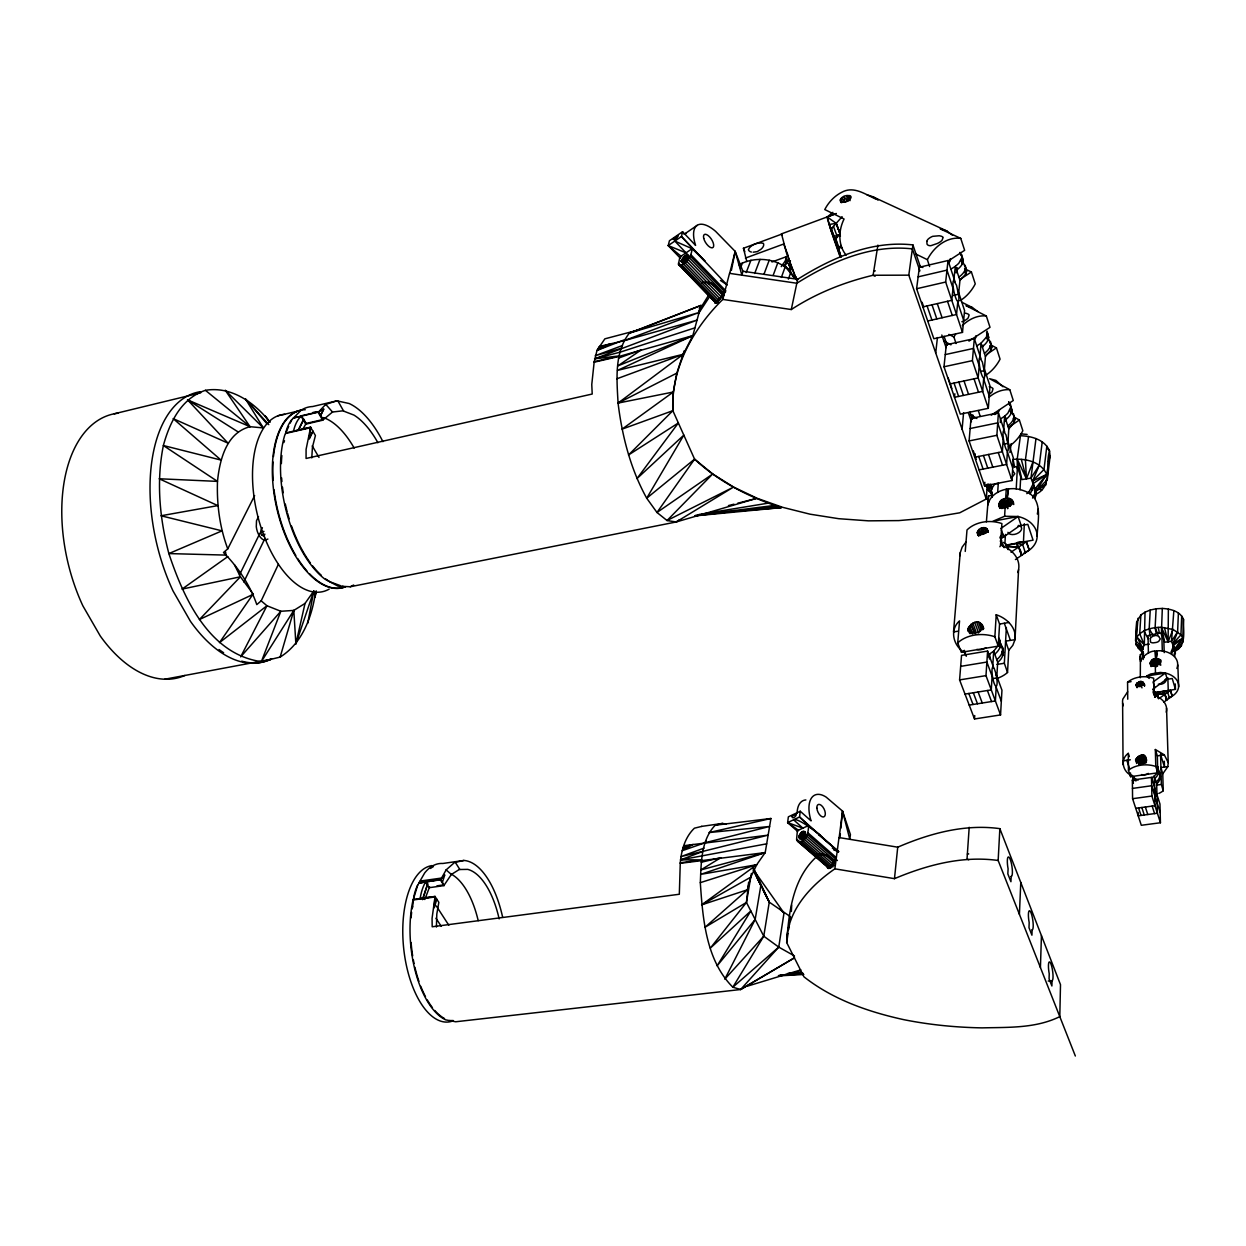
<?xml version="1.0" encoding="UTF-8"?>
<svg xmlns="http://www.w3.org/2000/svg" width="1246" height="1246" viewBox="0 0 1246 1246"><rect width="100%" height="100%" fill="white"/><g stroke="black" fill="none" stroke-linecap="round" stroke-linejoin="round"><path stroke-width="1.5" d="M1007.843 425.93A19.765 10.887 -18.9 0 0 1013.138 419.731L1013.979 416.569L1011.783 411.414L1012.733 414.342M996.769 659.648A18.721 11.962 -19.3 0 0 1001.846 653.216L1002.672 649.805L1000.616 644.011C1004.915 649.914 1003.949 657.904 997.688 662.202L996.753 677.98L993.062 678.572M984.433 353.366A20.279 10.575 -19.4 0 0 989.931 347.182L990.835 344.067L988.67 339.068M1152.534 666.299L1152.566 659.461C1176.037 656.782 1142.208 675.285 1152.566 659.461L1152.846 665.053M1161.334 634.962L1162.316 608.437C1170.29 608.858 1180.18 611.116 1183.498 619.34C1182.984 630.289 1187.142 646.113 1174.386 651.502M958.906 277.126A20.824 10.217 -19.8 0 0 964.606 270.958L965.572 267.906L963.454 263.093M1140.729 684.412L1140.791 681.453L1142.535 681.827L1144.498 685.705L1143.189 682.372L1143.439 684.693L1139.763 684.677L1137.193 686.998M835.474 859.6L832.826 865.456A6.713 2.85 -58.3 0 1 828.668 868.493L827.437 867.87L827.235 865.892M434.247 907.259L435.072 896.435L413.376 899.425M695.299 515.86L781.367 507.605C749.562 497.466 719.16 482 694.583 459.135L672.856 410.682L673.323 392.007L676.796 373.146L684.272 350.702M1052.029 980.664L1051.889 985.991L1049.085 978.858L1049.225 973.733A9.485 1.9 81.9 0 1 1048.556 963.828A9.485 1.9 81.9 0 1 1050.58 963.127L1051.188 964.606A9.485 1.9 81.9 0 1 1052.995 974.824A9.485 1.9 81.9 0 1 1052.029 980.664L1048.229 981.069M1139.763 684.677L1139.841 681.655L1140.791 681.453L1142.644 684.428M436.411 927.055L436.801 914.081L438.841 902.369L435.056 896.528L420.136 898.568L420.65 895.672A43.158 20.372 83.9 0 1 425.634 882.059L440.882 879.349L446.115 869.895L454.556 862.497L463.901 860.456A79.822 36.632 84.1 0 1 502.636 917.196M1040.426 967.566L1041.438 935.606M1003.653 507.776L1003.949 498.836C1008.139 496.593 1013.777 499.506 1013.761 504.537M1174.76 656.315L1174.511 649.057L1182.765 638.248L1183.498 619.34M1135.558 759.92C1147.909 774.841 1150.105 742.85 1135.558 759.92L1136.726 763.502M1181.691 615.913L1180.943 634.821L1182.765 638.248L1182.968 641.877L1175.009 650.755L1175.414 653.465M1037.155 536.232C1037.466 521.28 1043.868 498.883 1025.707 491.454C1021.128 489.662 1016.222 488.292 1011.269 488.697C1001.286 488.884 989.916 494.46 987.876 504.988L988.514 495.939L992.003 495.269L991.162 491.033L992.377 487.482L994.915 483.946L998.498 483.37M1153.282 665.457L1153.796 658.776L1156.163 666.641L1156.506 658.34L1158.391 664.632M1173.436 646.363L1171.084 652.001L1171.583 653.714L1173.934 648.076L1173 643.668L1177.61 631.815L1178.405 612.923M1019.415 914.362L1020.77 882.448M444.542 875.159L441.785 878.025L420.26 881.047L417.628 885.252L412.675 901.746A79.51 37.255 84.2 0 0 445.694 1019.867L455.693 1021.767L740.638 989.511L794.45 957.831L740.638 989.511L732.835 987.206C705.984 960.323 702.76 918.66 700.314 882.651C701.264 863.213 700.782 840.115 715.251 825.195L722.478 823.419L726.293 824.104M1178.358 646.627L1181.566 645.459L1175.009 650.755L1171.52 641.332L1173.857 610.587M1168.359 609.06L1168.109 641.768L1173.031 629.464L1180.943 634.821L1173 643.668L1182.765 638.248L1175.009 650.755L1173.047 646.674M1023.449 541.917L1024.337 523.725M797.783 831.534L787.643 822.594L788.344 816.846L800.228 811.239L811.068 820.88A29.265 14.827 64.9 0 1 826.176 797.129L842.53 811.084L839.165 837.577L897.727 847.187C929.718 833.387 964.793 823.793 999.853 828.652L1060.502 984.667L1059.801 1016.627C1035.597 1028.526 1008.372 1027.218 982.128 1027.872C955.884 1027.42 929.703 1024.835 903.942 1019.695C868.353 1011.923 832.858 999.557 803.935 976.802L786.678 942.552C788.827 912.477 792.596 879.006 816.052 857.201M1018.574 569.64L1015.007 639.665L1012.827 645.335L1008.73 650.334L1007.531 672.482A31.415 22.895 4.2 0 1 996.489 678.603M791.366 911.48L791.693 905.079M1020.022 489.756L1020.708 476.906L1017.421 466.97L1014.135 466.58M1075.345 1056.016L998.155 860.488L999.853 828.652M1156.039 632.766L1155.12 627.61L1156.132 608.78L1162.316 608.437M1174.262 654.617L1174.62 653.075L1174.853 653.87M1007.531 672.482L1004.354 663.277L1006.363 627.532M1016.222 488.946L1017.421 466.97M1150.12 636.41L1149.17 628.872L1150.229 610.057L1156.132 608.78M1156.21 658.34C1161.77 643.715 1141.087 654.664 1140.573 661.751L1140.448 654.508L1143.065 654.088L1144.155 657.67M1004.743 431.941L998.404 412.815L971.008 418.469L969.092 440.928L984.589 485.847L1011.986 480.52L1013.294 457.78L1007.22 439.449M993.701 667.716L987.595 651.051L961.538 655.38L959.591 679.911L974.512 718.973L1000.554 714.924L1001.955 690.222L996.099 674.257M996.255 686.141L995.383 700.953L969.201 705.08M1004.899 543.521L1005.444 534.441M1141.912 650.396L1142.816 654.789L1141.912 650.396L1144.311 644.805L1145.027 612.16L1150.229 610.057M311.78 457.905L312.435 447.127L315.425 435.555L310.612 427.285L293.495 431.225L294.227 428.359A50.338 24.78 76 0 1 301.111 416.226L301.703 415.775M1007.453 450.834L1006.612 464.447L979.076 469.882M1009.727 405.121L1008.637 401.757L1010.833 406.944L1007.843 413.22L1004.634 416.242L1008.793 428.873L1007.905 443.342L1004.338 444.059M1024.01 553.037L1029.383 550.047A25.87 19.843 2.4 0 0 1036.329 530.983A25.87 19.843 2.4 0 0 1018.107 516.514L992.953 521.233L1004.603 516.265L1005.164 507.044L1010.397 505.3L1012.422 503.213L1012.546 500.908M1006.254 489.133L1005.709 498.151L1007.531 508.539M965.51 653.029C953.735 647.204 948.798 630.149 959.545 620.897L957.738 642.874L961.305 652.328L998.248 646.129L999.572 624.075L996.224 614.73C1006.675 618.187 1016.938 627.75 1015.007 639.665L1005.6 641.145L1008.73 650.334M1035.037 498.135L1036.205 494.553L1035.395 492.03L1034.227 495.674L1035.037 498.135L1035.13 488.744L1033.448 485.862M1145.027 612.16L1140.869 614.979L1139.716 633.778L1144.311 644.805L1149.388 644.151M992.221 674.6L991.271 689.895L965.011 694.084M992.673 667.42L993.685 651.191L998.747 644.774L999.199 638.279L1000.678 644.338L999.853 647.718A18.768 11.946 -19.4 0 1 994.775 654.15M998.248 646.129L994.869 636.753L996.224 614.73M1136.165 638.606L1136.71 621.847L1140.869 614.979M1143.517 653.371L1135.807 644.244L1138.034 618.265M1003.264 437.689L1002.36 451.722L974.715 457.235L975.011 453.669M1003.575 431.1L1006.036 434.963L1008.107 444.791A10.124 1.853 79.1 0 1 1007.734 450.834L1007.235 450.834A10.124 1.853 79.1 0 1 1003.528 439.636L1003.186 437.128A10.124 1.853 79.1 0 1 1003.575 431.1L1004.634 416.242L1000.538 418.905L1000.289 422.581M989.433 658.994L989.776 653.839L993.685 651.191L997.688 662.202M1130.994 775.277C1122.49 771.305 1120.138 759.001 1128.284 753.347L1129.328 756.571M1136.71 621.847L1135.527 640.646L1142.598 647.562L1142.286 653.091L1144.233 657.172M1156.132 658.34L1156.584 651.3M997.672 492.435L998.28 483.277M1000.554 714.924L985.991 675.628L987.595 651.051M794.512 955.978L778.75 947.1L763.767 936.198L746.447 902.431L748.628 882.261M969.201 827.282L967.021 859.008L968.749 859.802M1011.986 480.52L996.878 435.306L998.404 412.815M986.396 521.825L988.514 495.939M974.512 718.973L974.746 715.562M737.694 503.228L756.26 498.478L676.189 521.981L667.046 520.532L656.985 512.48L646.705 498.213L694.583 459.135L712.79 474.056L733.754 487.155L757.179 498.307L782.706 507.34L810.009 514.177L838.714 518.694L868.431 520.844L898.787 520.594L929.36 517.915L959.716 512.807L986.271 499.023L987.346 484.102M412.582 907.026L413.859 896.606A43.096 20.481 83.9 0 1 417.628 885.252M984.589 485.847L984.854 482.249M980.991 358.77L974.325 338.601L946.306 344.753L943.985 366.776L960.308 414.139L988.327 408.314L989.994 385.98L983.608 366.682M672.856 410.682L622.066 429.138L673.323 392.007L618.063 403.081C616.817 379.672 614.06 352.898 629.339 333.087L701.015 305.41L692.823 335.626L683.291 354.269L618.063 403.081C622.097 436.1 630.523 468.948 646.705 498.213L683.82 435.119L636.971 478.589L678.369 422.955L628.529 454.977L672.856 410.682C670.862 368.209 693.259 328.446 722.789 299.414L729.517 273.357L796.833 283.247C831.191 261.707 870.907 244.185 912.368 248.889L919.906 270.912M983.717 378.005L982.658 391.384L954.514 397.303L954.857 393.798M982.253 346.715A20.325 10.544 -19.4 0 0 987.751 340.532L988.67 337.464L987.081 331.156L986.552 336.981L981.054 343.164L985.43 356.465L984.309 370.654L980.649 371.433M1032.545 498.073L1034.85 493.743L1035.224 494.896M680.986 261.302C688.789 266.488 691.639 244.091 680.986 261.302L718.833 300.457M979.325 364.19L978.172 377.943L949.919 383.97M979.854 357.742L981.054 343.164L976.833 345.858M965.245 551.417L967.005 529.955A29.499 22.568 3.2 0 1 1001.893 523.569L1000.554 545.063A29.857 22.63 3.4 0 1 1017.764 572.521M715.297 302.56L678.431 264.183L679.88 257.019L692.106 248.702L705.08 261.317L681.453 236.522L682.59 231.709L695.595 245.4A33.72 14.516 56.9 0 1 715.625 231.367L735.171 251.396L742.881 271.239L741.9 275.179L735.171 251.396L729.689 273.388M953.533 631.691L960.23 552.741L962.177 547.072L966.008 542.01M1158.796 793.437A22.849 15.591 1 0 0 1163.234 790.789L1162.767 773.813L1167.86 766.601L1168.203 762.536L1166.552 708.133M269.868 422.051C254.651 402.629 231.273 385.98 205.419 390.325C181.2 398.315 169.643 422.581 163.366 445.523C156.155 481.454 159.628 518.352 168.864 553.582C183.769 598.298 209.017 654.197 261.349 661.657L280.148 657.078C302.124 643.325 311.734 617.58 315.409 593.034M701.825 826.378L694.411 828.185C684.942 837.172 681.297 850.629 680.238 863.338L765.215 852.576L770.931 818.497L715.251 825.195M988.327 408.314L972.394 360.639L974.325 338.601M962.099 429.185L963.594 412.675M839.975 837.655L840.349 833.87M840.894 828.169L842.53 811.084L850.426 834.602L849.819 839.321L842.53 811.084M955.075 281.814L948.035 260.523L919.377 267.251L916.604 288.745L933.846 338.741L962.488 332.386L964.575 310.534L957.847 290.162M957.831 301.439L956.523 314.506L927.725 320.985M960.775 254.854L959.965 252.362L962.068 257.19L958.766 263.327L955.339 266.364L959.95 280.381L958.563 294.243L952.956 295.536M787.005 936.167C790.275 907.275 811.971 884.66 834.867 868.836L894.472 878.664L897.727 847.187M953.19 286.876L951.773 300.317L922.865 306.89M953.72 280.537L956.539 285.287L958.75 295.754A10.747 2.056 78.2 0 1 958.174 301.548L957.582 301.361A10.747 2.056 78.2 0 1 953.455 288.901L953.112 286.3A10.747 2.056 78.2 0 1 953.72 280.537L955.339 266.364L950.994 269.089M833.605 849.834L838.636 851.672L799.558 817.002L787.643 822.594L802.876 828.154L793.593 819.806C800.462 816.566 840.115 852.42 808.405 825.584L797.378 830.708L796.599 839.243L797.705 841.377C805.71 843.355 808.997 831.596 808.405 825.584L799.558 817.002L800.228 811.239M962.488 332.386L945.667 282.032L948.035 260.523M935.715 352.93L937.428 337.541M284.524 440.773L283.823 442.579M1042.03 489.818L1034.258 488.307L1036.594 493.946C1052.948 485.629 1044.927 465.116 1049.537 450.99C1044.942 439.713 1031.579 436.022 1020.443 435.757L1017.219 459.058L1017.297 468.714M1036.205 494.553L1035.924 491.204L1045.674 484.974L1046.329 479.554M1047.201 472.327L1047.637 468.714M1046.858 447.921A34.686 19.765 -18.5 0 1 1049.537 450.99L1050.098 456.254L1047.279 479.726L1035.924 491.204L1034.258 488.307M1035.987 438.545L1030.972 478.121L1035.924 491.204L1046.718 474.446C1041.251 461.845 1025.536 458.248 1013.045 459.385L1014.633 467.001M1046.858 446.068L1043.992 469.477L1032.669 480.94L1033.759 486.75L1030.115 493.914L1029.289 491.438L1032.965 484.273M1035.192 488.681L1046.718 474.446L1032.669 480.94L1039.304 465.194L1042.232 441.816M1136.212 685.02L1136.991 687.371L1136.601 683.447L1139.794 681.531M715.562 300.582L715.188 303.152L716.403 302.84A7.756 1.807 -54.5 0 0 720.951 298.074L724.051 290.801M967.893 628.638L968.017 631.192C990.741 640.117 982.113 608.36 967.893 628.638L969.746 633.575M834.867 868.836L839.01 837.561M1028.557 436.474L1025.427 459.79L1026.439 478.853L1032.981 461.892M986.271 499.023L908.801 275.164L912.913 244.917C871.53 240.244 831.923 257.766 797.658 279.291L742.881 271.239M699.302 308.774L701.015 305.41L637.656 330.19L604.871 338.834L596.99 350.438L594.124 362.212L619.013 356.465L692.823 335.626L617.518 370.405L683.291 354.269L616.848 378.8M784.746 267.251L787.176 260.305L786.008 257.283L785.541 260.585L781.242 266.628M1009.914 452.547L1011.191 443.607M1008.45 489.335L1007.173 498.135L1008.357 488.946M789.279 270.086L789.762 266.784M1143.812 683.696L1140.074 686.702L1136.352 685.534M786.678 942.552L788.064 933.41M788.609 929.765L789.434 924.267M789.98 920.623L790.54 916.963M1160.478 776.445L1159.917 774.654L1160.042 778.999L1159.403 772.271L1158.017 770.153C1160.945 774.436 1161.35 780.354 1156.677 783.796L1156.973 795.82M740.638 989.511L778.75 947.1L783.999 912.991L754.406 871.125M1158.749 770.931L1157.612 766.508L1158.344 773.486A13.597 9.454 -14.8 0 1 1154.949 778.298M1006.27 418.158L1004.992 421.397M877.916 245.104L873.088 275.257C844.212 282.172 816.192 293.246 791.288 309.538L722.789 299.414M778.75 947.1L732.835 987.206L763.767 936.198L769.265 902.151L753.877 868.805M763.767 936.198L724.798 979.154L755.169 919.455L760.854 885.423L753.285 868.322M305.021 603.422L293.807 610.415L295.878 643.886L305.021 603.422L313.821 590.962L315.082 596.85L316.048 591.211M1134.218 777.613L1133.782 780.152L1133.221 778.407L1133.704 780.837M1151.553 778.22L1156.397 774L1158.11 768.938M755.169 919.455L717.12 965.821L750.824 910.966L710.36 948.097L746.447 902.431L751.385 873.43M285.739 432.954L310.628 427.207L309.273 438.452L312.839 431.132M982.705 347.104L983.032 345.298M1037.326 514.022L1038.292 508.913M307.715 623.296L313.821 590.962L295.878 643.886M731.371 270.444L735.171 251.396M315.082 596.85L316.25 591.134M956.087 272.921L957.162 267.75M791.288 309.538L797.658 279.291M978.577 535.78C973.064 529.425 988.171 523.04 987.642 532.213L982.783 532.4L979.122 535.453M798.795 836.705L801.645 831.97L804.745 831.456C806.925 834.415 803.016 840.115 799.465 838.901L798.795 836.705L801.661 839.181M678.759 265.04L679.475 265.476C687.013 264.214 691.561 255.819 692.106 248.702L674.834 241.07L688.633 255.617M264.604 535.936C260.009 536.278 259.791 530.22 262.423 527.712M412.099 908.91L412.613 906.714M1002.033 652.437L1002.282 651.409L1002.734 655.785L1002.282 652.92M680.285 258.14L668.23 245.587L669.414 240.774L682.59 231.709M1140.292 677.762L1140.448 654.508M1176.909 668.479C1181.239 656.673 1166.552 649.275 1156.49 650.988M1013.512 413.781L1014.929 419.559L1014.057 422.674L1013.59 418.049L1014.057 422.674L1008.793 428.873M1010.366 404.109L1011.923 410.292L1011.082 413.423A19.796 10.856 -19 0 1 1005.771 419.622M746.447 902.431L705.065 927.258L747.32 889.815L750.731 877.2L756.696 864.74L765.215 852.576L700.859 869.926L720.842 857.669L701.202 862.263M835.677 213.798L781.507 233.859L786.6 253.296L796.241 279.649M990.399 341.357L991.832 347.213L990.897 350.282L990.414 345.531L990.897 350.282L985.43 356.465M280.148 657.078L293.807 610.415L280.833 611.272L266.956 605.743L261.177 600.852L278.372 564.36M435.056 896.528L432.066 918.38L432.191 926.775L679.319 894.254L680.285 862.793L701.623 859.865L680.55 859.865L703.383 851.252L768.143 835.147L683.961 845.691M1048.493 461.487L1050.098 456.254M965.183 265.258L966.631 271.207L965.619 274.229L965.12 269.338L965.619 274.229L959.95 280.381M434.247 907.773L436.816 899.238M442.532 881.919L444.76 874.972M961.678 254.527L963.298 260.928L962.317 263.95A20.871 10.17 -19.9 0 1 956.585 270.117M422.519 899.441L427.627 883.819L426.039 881.374L440.85 879.302L444.059 885.61L429.278 887.682L424.824 899.503M422.628 899.596L427.736 883.975M840.458 199.376L840.52 201.525C843.947 203.378 849.741 200.481 851.049 196.93L850.784 196.307C847.373 193.769 837.265 197.553 841.938 202.413M788.375 279.151L790.899 272.064L783.532 264.183L784.7 267.205M781.367 277.422L785.198 266.815L783.532 264.183L794.496 278.17C784.778 258.561 756.805 254.76 738.94 264.822M773.252 275.132L777.8 262.781M763.938 274.338L769.203 260.243M754.687 273.466L760.029 259.386M746.183 272.562L750.917 260.258M740.451 268.077L742.507 262.813M429.59 886.856L429.278 887.682L425.634 882.059L419.014 882.838L424.684 872.932A79.51 37.255 84.2 0 1 442.813 863.478L463.901 860.456M781.398 234.248L743.441 248.25L746.775 261.489M988.374 657.047L989.776 653.839M1159.637 698.087L1170.477 690.409L1172.299 696.109A19.126 13.597 -0.3 0 0 1178.249 683.135A19.126 13.597 -0.3 0 0 1165.415 673.058L1160.462 672.435L1150.743 673.961L1146.632 676.017L1149.201 678.416M310.612 427.285L306.095 449.323L306.064 458.466L592.208 394.032L591.772 384.484L594.202 361.683L619.091 355.935L594.607 358.817L697.028 320.144L624.059 340.703L599.404 346.466M288.714 426.381L284.773 435.103A92.235 45.386 76.7 0 0 325.035 579.25L337.993 586.118L350.235 586.757L676.189 521.981L733.224 487.264L667.046 520.532L712.556 474.103L656.985 512.48L694.583 459.135M290.209 423.095L291.689 419.809L301.236 410.121A92.235 45.386 76.7 0 1 312.637 406.539L336.934 400.838L349.16 403.517A92.656 44.545 76.8 0 1 382.927 441.645M693.01 844.43L682.201 850.722L705.127 842.717L705.999 840.894M243.827 581.929L265.055 538.241M320.627 415.198L323.555 409.202L318.088 412.27L322.667 420.214L305.737 424.154L303.121 428.64M309.242 439.013L312.98 431.35M320.752 415.432L323.851 409.109M239.45 574.967L260.009 533.054M298.261 430.026L303.681 419.154L301.267 416.117M298.401 430.244L303.806 419.372L306.173 423.438L305.737 424.154L301.111 416.226L293.558 417.908M1150.354 638.482L1150.432 642.002A5.405 3.38 -24.3 0 0 1153.578 642.827L1154.917 642.625A5.467 3.567 -5.5 0 0 1158.733 641.347L1160.291 638.887L1158.593 636.363M261.177 600.852L256.785 604.606C250.15 585.199 237.97 567.101 223.486 552.508L227.753 548.894L254.636 495.596M1011.004 552.212L1018.667 547.025L1016.3 543.536L1005.553 545.546M698.585 311.329L708.102 296.003M698.383 313.758L710.422 295.427M1006.721 506.997L1003.949 498.836C997.361 500.082 997.267 510.471 1005.164 507.044M826.316 855.815L825.802 854.585L826.114 855.644L822.158 853.51L822.422 855.036L819.697 853.572L819.588 855.021L817.501 853.79L816.769 854.709M701.903 283.044L702.697 281.736L705.174 283.481L705.236 281.565L708.491 283.745L708.149 281.798L712.868 285.069L712.494 283.776L723.973 295.349M322.667 420.214L332.511 412.021L342.884 410.822L353.942 415.089A82.672 39.732 76.8 0 1 377.912 442.735M293.807 610.415L261.349 661.657L280.833 611.272L240.665 656.876L266.956 605.743L219.483 642.625L253.14 594.03L240.416 576.789L234.513 564.843M1177.61 631.815L1171.52 641.332L1164.698 642.204L1161.365 627.283C1152.472 627.33 1142.38 629.464 1136.85 637.064L1142.598 647.562L1135.807 644.244L1143.423 653.044M1039.304 465.194L1030.972 478.121L1021.907 479.585L1017.219 459.058L1026.439 478.853L1021.315 459.416M441.785 878.025L440.445 879.988L444.059 885.61M991.707 493.868L992.205 496.811L992.018 493.416M499.148 918.894A71.224 32.676 84.1 0 0 467.748 869.381L459.244 869.521L451.379 874.458L444.386 884.8L436.988 885.828M258.514 516.701L256.505 520.75L256.287 526.762A12.538 6.588 76.7 0 0 264.666 540.172L267.906 539.066M1154.544 788.734L1157.129 796.848A6.931 0.997 80.6 0 1 1157.238 801.848L1157.036 802.144A6.931 0.997 80.6 0 1 1154.917 795.509L1154.668 793.733A6.931 0.997 80.6 0 1 1154.544 788.734L1154.31 776.289L1156.677 783.796M1159.995 776.679L1159.73 775.869L1159.528 777.239A13.581 9.454 -14.7 0 1 1156.148 782.052M721.855 294.804L724.128 292.171M715.188 303.152L718.833 298.978M715.78 303.121L723.007 294.835M268.793 424.668L245.602 399.109L263.327 427.923L250.041 426.693C226.258 432.72 219.623 460.101 217.489 481.392C216.695 504.303 219.685 527.37 227.753 548.894M832.842 212.334L827.266 216.975L836.191 223.361L840.131 233.874L834.68 240.135L833.294 234.933L837.39 237.036L833.465 226.445M842.078 216.695L830.724 229.529L834.633 240.089L829.338 224.436L836.191 223.361L840.1 233.952L836.191 223.361M1127.661 691.779L1122.864 699.053A21.93 15.497 0.2 0 0 1123.269 705.734M722.259 294.118L724.144 292.078M301.672 415.697L318.68 411.803L325.751 404.358L336.934 400.838M609.948 344.005L596.99 350.438L625.243 339.473M986.069 532.805L979.325 534.316L982.05 531.699M1026.813 493.65L1029.289 491.438M828.06 868.384L834.602 862.559M840.925 257.128L838.34 247.892L841.066 245.493M832.593 863.353L835.163 861.079M686.281 255.119L688.711 257.611L686.826 258.919L684.381 256.411M1182.765 638.248L1173.498 645.366L1173.934 648.076M1152.737 689.256L1167.144 678.79L1165.415 673.058L1146.632 676.017M747.32 889.815L701.623 904.876L756.696 864.74L700.673 874.38L765.215 852.576M1165.415 673.058L1153.048 682.014L1154.855 687.714M1163.733 702.199L1172.128 696.187L1168.187 698.118M227.816 556.588L182.041 589.109L240.416 576.789L199.407 619.542L253.39 594.233M1002.781 534.02L1000.258 536.621A14.89 8.878 -19.1 0 1 1000.32 541.387M1001.301 529.877L1003.762 536.808L1000.008 537.82L1000.818 538.879L1020.972 524.878L1018.107 516.514L1004.603 516.265M1000.803 528.506L1018.107 516.514M1137.645 686.951A4.112 2.726 -15.2 0 1 1138.268 686.281L1143.112 685.082A4.112 2.726 -15.2 0 1 1144.607 685.876M697.137 225.37L684.085 234.326A33.564 14.672 56.9 0 1 686.359 233.345M681.609 256.707L668.23 245.587L681.453 236.522L727.119 285.007M1015.412 559.563L1029.149 550.171M1007.531 546.449L1018.776 546.978L1026.439 541.761L1029.383 550.047M1046.718 474.446L1033.479 483.401L1033.759 486.75M1008.512 427.362L1019.368 420.042L1022.841 430.742A33.003 24.359 -58.6 0 1 1008.419 446.738M986.848 354.238L996.426 347.899L1000.071 359.16A34 25.559 -60.6 0 1 985.275 375.56M676.189 521.981L679.241 519.971M981.225 534.409L980.804 534.674A5.591 3.317 -19.2 0 0 979.901 535.562M991.271 415.183L1013.278 400.511L1009.805 389.749L989.651 378.722L995.897 380.404L1002.968 386.758M960.448 279.151L971.413 272.017L975.26 283.886A35.075 26.82 -62.9 0 1 960.059 300.707M947.972 261.13L964.638 250.321L960.759 238.391L940.232 228.875L946.913 231.024L952.505 235.276M968.967 341.124L990.009 327.324L986.334 316.001L965.993 305.675L972.441 307.591L977.83 311.531M803.358 831.175L805.383 832.92L803.686 833.73L801.645 831.97M701.623 904.876L750.731 877.2M841.595 197.927L844.601 202.288L848.744 200.762M618.063 403.081L676.796 373.146M350.235 586.757L353.662 585.013M1018.776 546.978L1021.518 555.373C1021.767 545.857 1007.562 541.356 1026.33 541.761L1029.134 550.093M1153.967 692.932L1170.399 690.409L1172.112 696.14M786.366 260.679L786.911 262.081L786.07 257.548M894.472 878.664C927.024 864.942 962.628 855.504 998.155 860.488M692.823 335.626L617.876 365.888L641.332 349.815L618.483 358.132M840.256 257.097A28.611 0.95 70.9 0 1 830.802 229.762L829.057 224.233A28.611 0.95 70.9 0 1 827.266 216.975L836.284 213.471M624.059 340.703L699.115 312.466L629.339 333.087L637.656 330.19M622.502 345.5L595.245 355.702L621.583 348.288M704.021 848.121L680.97 856.594L703.383 851.252M745.404 258.093L783.687 244.014L788.297 255.975L771.944 261.971M787.067 262.127L790.462 260.881M961.881 321.717L963.236 321.266A8.535 4.33 -19.3 0 0 968.173 317.886L969.154 314.989A8.224 3.255 -4.6 0 0 965.276 313.182M694.941 327.838L620.337 352.104L594.607 358.817M700.314 882.651L756.696 864.74M747.662 986.084L800.835 969.886M1042.419 485.924L1045.674 484.974M609.294 344.332L598.734 347.4L603.142 347.385L598.064 348.335M728.412 505.596L733.972 504.178M1144.685 684.49L1141.087 685.004L1141.99 687.885M986.256 531.606L984.387 531.871A7.46 4.439 -19.2 0 0 979.325 534.316L983.281 533.319M705.127 842.717L769.592 826.472L708.99 832.577L770.931 818.497M114.243 413.797L200.746 392.802M692.465 844.741L683.478 846.922L687.34 847.732L682.979 848.152M277.951 415.79L297.716 411.149M312.855 412.504L316.375 411.678M293.402 418.033L318.244 412.146M918.146 276.846L946.976 270.133L953.034 288.356M306.173 423.438L323.103 419.497L318.633 411.741M310.503 427.721L285.614 433.468L286.455 430.166A50.261 24.936 76 0 1 291.689 419.809M916.604 288.745L945.667 282.032M1140.059 685.284L1137.115 685.954L1138.564 686.079M945.262 354.596L973.469 348.444L979.2 365.701M943.985 366.776L972.394 360.639M260.554 532.104L263.981 531.372M261.52 534.939L264.946 534.207M873.742 271.161L875.284 270.849M970.151 428.515L997.719 422.861L1003.155 439.231M969.092 440.928L996.878 435.306M680.55 859.865L766.679 843.822M164.706 679.241L271.052 659.305A138.166 74.417 76.4 0 1 241.708 661.159M1018.122 526.155L1027.81 524.348L1033.074 540.157L1006.659 545M953.533 631.956L958.299 631.146M999.572 624.075L1009.042 622.439M960.682 666.361L986.879 662.047L992.128 676.282M698.928 514.489L768.829 503.057M1127.739 699.193L1127.568 682.232L1131.072 681.655M959.591 679.911L985.991 675.628M1153.967 659.617L1157.425 659.056M1165.01 679.631L1172.237 678.509L1175.461 689.365L1154.294 692.636L1154.17 687.216M996.956 664.414L1004.354 663.277M979.325 534.316L981.957 533.911M1154.746 635.585L1153.407 636.021A5.405 3.38 -24.3 0 0 1150.338 638.419M1123.316 760.808L1130.371 759.795M1164.325 754.874L1155.353 749.516L1157.347 755.87L1164.325 754.874L1168.203 762.536M701.529 826.41L722.478 823.419M1128.284 753.347L1128.455 770.246L1130.558 776.679L1157.768 772.816L1157.347 755.87M1156.49 793.141L1159.964 804.044L1160.431 822.749L1141.305 825.288L1132.583 798.702L1132.365 780.074L1151.491 777.379L1155.089 788.702M419.014 882.838L440.57 879.816M418.89 883.009L425.634 882.059M1132.458 788.422L1151.678 785.743L1154.746 795.4M1132.583 798.702L1151.896 796.038L1160.431 822.749M413.283 899.939L434.994 896.964M1135.745 808.311L1154.995 805.71L1154.715 794.123M1167.86 766.601L1160.914 767.536L1162.767 773.813M343.226 586.383L342.307 586.336M1156.257 785.151L1161.365 784.482L1163.234 790.789M695.237 515.517L775.09 505.331M1139.093 685.721L1137.115 685.954A5.482 3.629 -15.2 0 1 1140.806 684.163L1143.999 684.272M787.877 973.375L801.271 971.849M695.377 515.688L778.22 506.468M967.363 854.055L968.718 853.915M780.089 975.088L802.907 973.188M727.243 511.888L733.037 511.421M740.778 510.813L748.503 510.206M752.366 509.894L781.367 507.605M838.34 247.892L842.171 247.596M778.407 975.587L803.374 973.842M1164.2 652.639L1163.826 640.257L1161.802 633.404L1159.372 633.108L1148.033 635.6L1148.407 653.262M778.641 975.898L803.81 974.465M794.465 973.936L800.228 973.749M753.16 252.19L757.225 251.645L760.808 249.371A8.255 4.719 -23.4 0 0 763.627 243.967L763.222 243.266C758.066 242.02 750.637 244.668 748.394 249.589A8.255 4.719 -23.4 0 0 751.4 252.035M449.495 1020.567L453.295 1020.552M908.801 275.164L873.088 275.257L875.113 276.3M226.305 555.109L168.864 553.582L222.022 530.858L161.014 515.766L217.816 505.611L159.161 478.76L217.489 481.392L163.366 445.523L221.009 460.07L173.147 418.609L228.034 443.171L187.585 399.873L250.041 426.693L225.23 390.216L263.327 427.923M1007.282 546.527L1018.667 547.025M1175.243 648.496L1178.623 648.745M1155.618 693.555L1164.917 694.365L1166.661 700.112L1164.994 694.318L1162.907 691.514L1167.736 692.355L1169.387 698.149M1155.805 693.508L1164.948 694.287L1166.661 700.112M1020.957 433.888L1027.125 434.418M1016.3 543.536L1022.608 544.362L1025.349 552.772M1173.031 629.464L1161.365 627.283L1168.109 641.768L1164.434 627.595M340.547 585.698L329.972 581.835A91.332 44.934 76.7 0 1 325.689 578.954M986.147 485.083L992.377 487.482L990.617 484.118M1138.143 780.105L1135.34 778.968L1131.835 775.137M668.23 245.587L685.985 252.86M873.742 197.211L946.913 231.024M875.86 199.095C865.222 194.329 853.775 185.716 841.922 192.196C834.431 195.934 828.621 202.195 824.759 209.562L844.072 219A33.05 26.15 -64.1 0 0 846.19 255.119M964.591 268.731L971.413 272.017M915.623 253.935L927.367 259.682L929.594 266.535M919.517 265.865L922.865 267.516M962.068 302.342L972.441 307.591M991.364 345.235L996.426 347.899M948.938 334.395L953.938 337.059L956.04 343.553M944.297 341.248L950.963 344.846M1014.353 417.208L1019.368 420.042M832.297 848.059L838.636 851.672L818.778 834.633L838.418 851.812M763.222 890.251L769.265 902.151L790.182 916.526M970.276 414.669L976.88 418.5M837.935 234.544L840.458 236.055M986.022 485.395L991.785 489.024M187.585 399.873L237.97 431.832M720.453 280.443L726.745 284.649M1143.112 649.259L1135.807 644.244L1142.971 651.611M1003.388 542.399L1006.083 544.268L1008.606 549.315M787.643 822.594L798.515 830.272M801.614 832.453L804.729 834.649M1156.132 692.729L1153.952 691.156L1158.064 696.514L1156.132 692.729L1156.662 694.489M1012.749 470.661L1014.774 473.76L1012.406 476.844A7.367 4.361 -9.8 0 1 1010.849 477.67M786.133 261.94L788.687 263.996L790.914 269.775L788.687 263.996M205.419 390.325L250.041 426.693M801.427 841.408L831.689 867.637M800.01 841.86L830.194 867.995M796.599 839.243L802.331 844.212M808.078 849.18L812.376 852.903M816.675 856.625L822.422 861.593M796.973 840.489L828.933 867.964M797.705 841.377L827.874 867.481M806.567 836.066L835.178 860.924M826.705 855.145L834.836 862.201M800.804 832.702L805.025 836.378M805.555 837.779L834.431 862.871M800.057 833.621L804.355 837.343M799.449 834.633L803.748 838.356M804.293 839.306L834.555 865.565M799.013 835.692L803.312 839.415M802.876 840.536L833.153 866.78M807.657 832.608L836.315 857.591M807.283 834.306L837.405 860.534M802.517 831.44L804.542 833.2M446.115 869.895L451.379 874.458M1137.676 647.64L1143.454 653.216M992.034 493.541L987.377 489.367L992.174 494.023M988.748 483.962L992.377 487.482M779.98 909.128L783.999 912.991M985.882 485.815L992.361 492.45M680.55 265.445L717.151 303.043M678.431 264.183L716.045 303.027M682.559 258.343L685.253 261.115M681.827 259.386L684.521 262.158M685.098 262.813L720.5 299.274M681.282 260.398L683.992 263.171M681.92 264.977L718.521 302.607M678.54 262.953L681.235 265.725M690.284 256.131L725.452 292.483M689.396 257.829L723.739 293.262M685.362 255.648L687.792 258.171M711.559 283.06L714.238 285.832M688.166 259.573L723.49 296.034M683.431 257.315L687.371 261.38M686.702 261.286L721.964 297.623M1136.85 637.064L1144.311 644.805M690.798 254.636L725.92 290.972M325.751 404.358L332.511 412.021M245.602 399.109L266.878 423.656M985.835 485.94L992.05 493.182M1000.818 538.879L1001.239 539.425A14.874 8.893 -19.1 0 1 999.884 546.729M986.505 332.448L988.234 334.707M989.667 342.152L991.395 344.441M269.619 421.927L265.211 416.024L269.743 422.16M1162.814 691.561L1164.917 694.365M781.507 233.859L782.348 234.98M1156.849 766.399L1158.235 768.517M435.96 918.24L441.193 926.245M436.302 905.967L448.825 925.248M849.258 199.376L846.828 195.591L847.311 201.104L844.009 196.479L844.601 202.288M986.614 531.917L983.873 527.65L984.091 532.011M455.32 862.341L459.852 869.521M1149.17 628.872L1153.033 635.18M998.638 638.513L1000.258 641.223M312.216 445.85L318.992 457.422M965.261 653.34L963.688 650.614L964.793 653.496A18.768 11.946 -19.4 0 0 966.351 656.237M985.088 527.728L987.642 532.213L986.972 528.725C989.402 533.179 980.213 536.512 977.58 533.054L978.468 535.219L977.456 532.416M337.946 401.056L343.662 411.133M841.891 202.553L840.318 199.781L841.175 202.662M1143.906 630.974L1148.391 639.073M1141.71 681.546L1143.439 684.693L1142.224 681.718M950.168 258.841L950.355 259.184A8.691 4.221 -19.9 0 1 948.58 262.922M850.738 198.285L849.336 195.544L850.083 200.637M753.176 870.129L769.265 902.151M753.456 869.568L760.854 885.423L753.705 869.615M975.525 634.152L971.023 624.153L974.216 632.781M985.742 527.915L987.642 532.213M988.28 531.871L986.972 528.725L987.953 531.403M840.629 198.971L842 202.288L840.754 198.753M1155.12 627.61L1157.861 634.292M1140.729 764.141L1137.676 756.602L1140.183 764.421M743.441 248.25L744.812 251.645M1144.498 685.705L1143.189 682.372L1144.093 685.129M977.518 532.743L978.312 534.799M789.481 261.037L796.895 280.303L796.101 276.908M968.843 693.461L973.017 704.473M973.313 692.76L977.471 703.772M978.11 691.982L982.269 703.024M998.747 644.774L999.853 647.718M785.541 260.585L786.678 263.654L786.008 257.283M969.606 625.601L972.737 634.043M968.547 627.127L971.023 633.778M987.408 690.502L991.536 701.56M972.783 623.125L975.992 631.815M978.562 622.315L981.116 629.261M976.708 622.221L979.901 630.912M840.302 256.458L834.368 239.076M974.73 622.502L978.577 632.921M996.193 687.325L1001.332 701.28M982.533 625.181L983.748 628.498M981.63 623.95L983.468 628.996M980.244 622.907L982.767 629.775M996.161 674.491L996.94 679.397A9.657 2.009 80.3 0 1 996.535 685.97L996.052 686.25A9.657 2.009 80.3 0 1 992.47 676.516L992.159 674.055A9.657 2.009 80.3 0 1 992.564 667.482L994.292 668.619L996.847 676.36M835.443 238.438L841.034 256.863M999.619 641.41L1000.678 644.338M977.44 532.291L978.733 535.873M1002.236 646.721L1003.17 649.291M1004.307 623.249L1010.428 640.382M1003.591 652.421L1002.672 649.805L1002.718 652.608M922.071 302.248L923.738 307.077M948.144 377.896L951.835 388.581M973.282 450.834L976.194 459.276M954.031 383.098L958.61 396.446M927.086 305.94L931.93 320.035M978.749 456.425L983.094 469.088M1006.083 544.268L1006.97 546.838M912.913 244.917L920.42 266.924M944.079 336.327L947.147 345.329M969.933 412.099L972.41 419.404M958.844 382.07L963.407 395.434M932.008 304.818L936.821 318.929M983.452 455.491L987.782 468.169M941.805 335.003L946.103 347.618M968.313 412.613L971.444 421.74M1000.242 507.106L999.012 503.493L999.977 506.935M999.946 508.352L998.716 504.77L999.822 508.166M1009.93 410.043L1011.082 413.423M964.015 380.965L968.547 394.359M937.288 303.619L942.085 317.746M988.499 454.479L992.813 467.172M972.705 414.778L973.858 418.126M838.651 247.066L837.857 244.699A28.611 0.95 70.9 0 0 835.427 237.768M961.04 260.196L962.317 263.95M986.552 336.981L987.751 340.532M1009.291 498.431L1011.472 504.879M1007.796 508.539L1007.578 498.135L1010.335 506.312M974.014 378.831L978.531 392.256M947.521 301.283L952.287 315.456M998.295 452.532L1002.563 465.256M1011.861 499.833L1013.091 503.509M1010.755 499.007L1012.359 503.773M1136.991 687.371L1136.29 685.269M983.639 379.08L989.246 395.963M957.722 302.482L963.656 320.3M1007.375 451.924L1012.702 467.951M1018.714 546.932L1021.518 555.373M1157.69 771.476L1158.344 773.486M987.502 333.928L988.67 337.464M962.068 257.19L963.298 260.928M1126.836 760.294L1129.515 768.486M1010.833 406.944L1011.923 410.292M1138.548 807.938L1141.009 815.429M1031.813 487.856L1032.623 490.332M1141.834 807.486L1144.264 814.993M1132.365 780.074L1133.408 783.282M1136.679 757.646L1139.046 765.013M1135.947 758.783L1137.131 762.412M1145.354 807.019L1147.784 814.526M978.328 410.557L980.072 415.962M1140.355 755.434L1142.878 763.315M1138.937 755.855L1141.461 763.751M1152.161 806.084L1154.575 813.607M1136.196 684.911L1136.85 686.951M1145.541 756.68L1146.709 760.34M1144.482 755.87L1146.476 762.1M1143.205 755.388L1145.728 763.253M1141.803 755.263L1144.326 763.144M991.832 347.213L990.835 344.067L990.882 346.98M1014.929 419.559L1013.979 416.569L1014.042 419.419M966.631 271.207L965.572 267.906L965.619 270.865M1156.537 793.313L1156.942 794.59M1157.145 802.907L1160.166 812.423M1159.403 772.271L1159.964 774.015M1155.353 749.516L1155.774 766.446L1157.768 772.816M1160.836 755.372L1164.48 767.053L1164.309 761.228M1158.048 697.059L1158.593 698.819L1157.534 694.738M1142.364 652.53L1142.816 654.789M1151.164 665.255L1150.26 662.28L1151.102 665.629M1159.824 659.788L1160.727 662.81M1158.936 659.103L1160.774 665.224M1157.814 658.62L1159.668 664.819M1150.12 663.277L1151.102 666.594M1172.782 649.213L1173.28 650.91M992.159 496.033L992.205 496.811M831.269 227.629L833.917 237.472M827.266 216.975L830.802 229.762M978.484 534.69L977.627 531.388L979.652 534.565L978.935 529.472L981.552 532.976L981.241 528.164M956.43 267.75L957.24 271.052M999.728 502.154L1001.005 507.371M1137.1 687.683L1136.274 684.21L1137.536 686.297L1137.162 682.746L1138.86 685.113L1138.828 681.78M788.687 257.673L789.902 262.859M1150.743 661.237L1151.818 666.33M1158.25 627.439L1159.387 633.139M1007.578 498.135L1009.058 506.452M1005.506 507.543L1003.949 498.836L1004.447 508.243M988.016 498.961L988.608 502.356M1007.734 546.745L1008.17 549.657M1000.85 500.908L1001.924 508.586M1154.684 665.504L1153.796 658.776L1153.827 666.096M1156.506 658.34L1157.503 666.299M1156.163 666.641L1154.917 651.097M1139.934 656.58L1140.37 660.084M964.451 650.35L964.793 653.496M1151.522 660.287L1152.129 665.956M1140.806 684.163L1140.884 685.035M1002.968 507.402L1002.298 499.771L1002.5 507.06M991.162 491.033L991.364 494.366M1177.828 664.99L1178.638 686.717M1175.258 683.929L1175.461 689.365M982.627 527.977L982.783 532.4M1167.845 677.808L1168.25 690.486M1161.802 633.404L1162.316 651.082M1160.556 753.939L1161.365 784.482M1155.276 665.411L1155.463 672.747M1157.113 802.019L1157.394 813.233L1138.205 815.803L1138.143 812.376M1151.491 777.379L1151.896 796.038M1143.065 654.088L1143.174 659.523M1130.511 772.925L1130.558 776.679M1122.615 703.087L1123.067 764.686M984.387 531.871L984.402 532.961M797.097 813.389A29.156 14.921 65 0 1 805.882 799.932M802.876 833.543A6.51 3.427 -48.3 0 1 805.446 832.328M451.052 874.038A70.944 33.237 84.2 0 1 478.199 920.669M444.51 1018.543A78.747 36.897 84.2 0 1 434.776 1010.49M432.44 1007.656A78.747 36.897 84.2 0 1 427.316 999.993M425.478 996.66A78.747 36.897 84.2 0 1 420.759 986.302M418.936 981.35A78.747 36.897 84.2 0 1 414.887 967.223M414.077 963.516A78.747 36.897 84.2 0 1 413.329 959.747M412.675 955.931A78.747 36.897 84.2 0 1 411.102 942.49M411.087 917.819A78.747 36.897 84.2 0 1 411.632 912.399M430.493 868.462A78.747 36.897 84.2 0 1 433.452 866.562M451.55 1021.377A78.638 37.115 84.3 0 1 404.047 951.555A78.638 37.115 84.3 0 1 432.066 865.596M1128.455 770.246A22.849 15.591 1 0 1 1155.774 766.446M1127.568 682.232A21.821 15.482 0.1 0 1 1153.656 678.229L1154.061 695.237A22.007 15.513 0.3 0 1 1166.225 712.182M1135.978 780.946A13.597 9.454 -14.8 0 1 1132.489 777.099M1148.345 773.392A5.669 3.94 -14.8 0 1 1141.554 774.56M1153.095 689.692A10.934 7.258 -15.1 0 1 1153.453 693.477M1154.746 635.491A5.467 3.567 -5.5 0 1 1158.593 636.27M1153.594 693.835A10.902 7.274 -15.1 0 1 1155.385 697.199M1153.017 691.951A10.902 7.274 -15.1 0 1 1154.621 697.277M1165.867 678.945A5.311 3.504 -14.7 0 1 1164.122 682.995A5.311 3.504 -14.7 0 1 1158.328 684.163M957.738 642.874A31.415 22.895 4.2 0 1 994.869 636.753M959.996 555.685A29.702 22.599 3.3 0 1 960.23 552.741M985.991 647.655A7.819 4.968 -19.4 0 1 976.771 649.446M1002.625 545.795A14.827 8.909 -19 0 1 1004.089 547.695M1001.691 543.054A14.843 8.909 -19.1 0 1 1003.669 547.243M1018.387 525.407A7.196 4.283 -18.5 0 1 1018.761 532.681A7.196 4.283 -18.5 0 1 1007.936 532.322M323.43 417.612A82.283 40.495 76.7 0 1 354.176 448.077M321.375 575.372A91.332 44.934 76.7 0 1 312.653 565.949M310.441 563.052A91.332 44.934 76.7 0 1 291.533 526.077M289.165 518.834A91.332 44.934 76.7 0 1 287.577 513.336M287.094 511.499A91.332 44.934 76.7 0 1 285.318 504.069M283.231 492.746A91.332 44.934 76.7 0 1 282.484 487.155M281.908 481.61A91.332 44.934 76.7 0 1 281.627 477.903M281.378 463.59A91.332 44.934 76.7 0 1 281.861 455.569M345.578 586.664A91.176 45.23 76.7 0 1 276.705 507.932A91.176 45.23 76.7 0 1 305.254 409.732M329.178 589.109A90.802 45.868 76.6 0 1 257.86 516.498A90.802 45.868 76.6 0 1 284.695 414.342M345.718 586.679A91.16 45.199 76.7 0 1 309.429 573.674M306.905 570.917A91.16 45.199 76.7 0 1 297.669 558.551M295.785 555.482A91.16 45.199 76.7 0 1 274.011 489.709M273.139 480.426A91.16 45.199 76.7 0 1 273.014 461.97M273.466 456.503A91.16 45.199 76.7 0 1 300.971 410.183M184.875 675.472A135.83 78.669 76 0 1 100.256 635.974L82.843 605.79A135.83 78.669 76 0 1 117.949 413.22M223.61 652.717A138.166 74.417 76.4 0 1 219.047 649.524M225.588 551.994A131.079 75.772 76 0 1 226.04 555.685M953.938 337.059A34 25.559 -60.6 0 1 955.698 333.928M962.333 325.595A34 25.559 -60.6 0 1 986.334 316.001M685.985 259.106A7.554 2.321 -44.4 0 1 688.82 257.128M989.028 397.178A33.003 24.359 -58.6 0 1 1009.805 389.749M989.199 386.79A8.021 3.411 -4 0 1 993.046 388.705L992.143 391.727A8.301 4.47 -18.8 0 1 989.277 394.141M999.588 409.685A8.255 4.517 -19 0 1 994.729 414.544M271.581 658.682A138.789 74.853 76.4 0 1 190.451 621.318L173.038 590.962A138.789 74.853 76.4 0 1 200.31 391.696M976.023 335.657A8.473 4.377 -19.4 0 1 974.356 339.457M927.367 259.682A35.075 26.82 -62.9 0 1 960.759 238.391M867.216 195.092A32.848 26.073 -64.2 0 1 877.978 200.139M791.864 816.27C792.02 819.837 796.505 816.379 796.287 814.199L791.864 816.27M1032.109 929.859L1031.922 935.185L1028.994 927.709L1029.18 922.585A9.657 1.994 81.7 0 1 1028.542 912.586A9.657 1.994 81.7 0 1 1030.722 912.119L1031.345 913.676A9.657 1.994 81.7 0 1 1033.183 924.111A9.657 1.994 81.7 0 1 1032.109 929.859M1011.176 876.421L1010.927 881.732L1007.843 873.898L1008.092 868.789A9.843 2.103 81.5 0 1 1007.5 858.696A9.843 2.103 81.5 0 1 1009.836 858.478L1010.49 860.114A9.843 2.103 81.5 0 1 1012.375 870.783A9.843 2.103 81.5 0 1 1011.176 876.421M673.245 238.936C673.977 241.584 677.824 237.223 678.135 235.587L673.245 238.936M926.837 241.288L927.024 244.123A8.551 4.719 -35.9 0 0 930.871 245.68L936.976 243.609A8.753 4.159 -19.7 0 0 942.069 240.198L943.144 237.41A8.426 3.068 -5.1 0 0 939.219 235.759L932.662 236.335A8.753 4.159 -19.7 0 0 927.585 239.73L926.837 241.288M984.029 378.068L983.499 377.974A10.42 1.947 78.7 0 1 979.574 366.184L979.247 363.614A10.42 1.947 78.7 0 1 979.73 357.711L982.362 361.994L984.511 372.133A10.42 1.947 78.7 0 1 984.029 378.068M832.64 233.173L830.661 227.925L832.608 233.236M816.862 808.156A6.775 3.427 64.8 0 0 823.559 816.955A6.775 3.427 64.8 0 0 822.812 806.941A6.775 3.427 64.8 0 0 816.862 808.156M703.725 238.36A7.819 3.364 56.9 0 0 712.385 247.798A7.819 3.364 56.9 0 0 709.69 236.989A7.819 3.364 56.9 0 0 703.725 238.36"/></g></svg>
